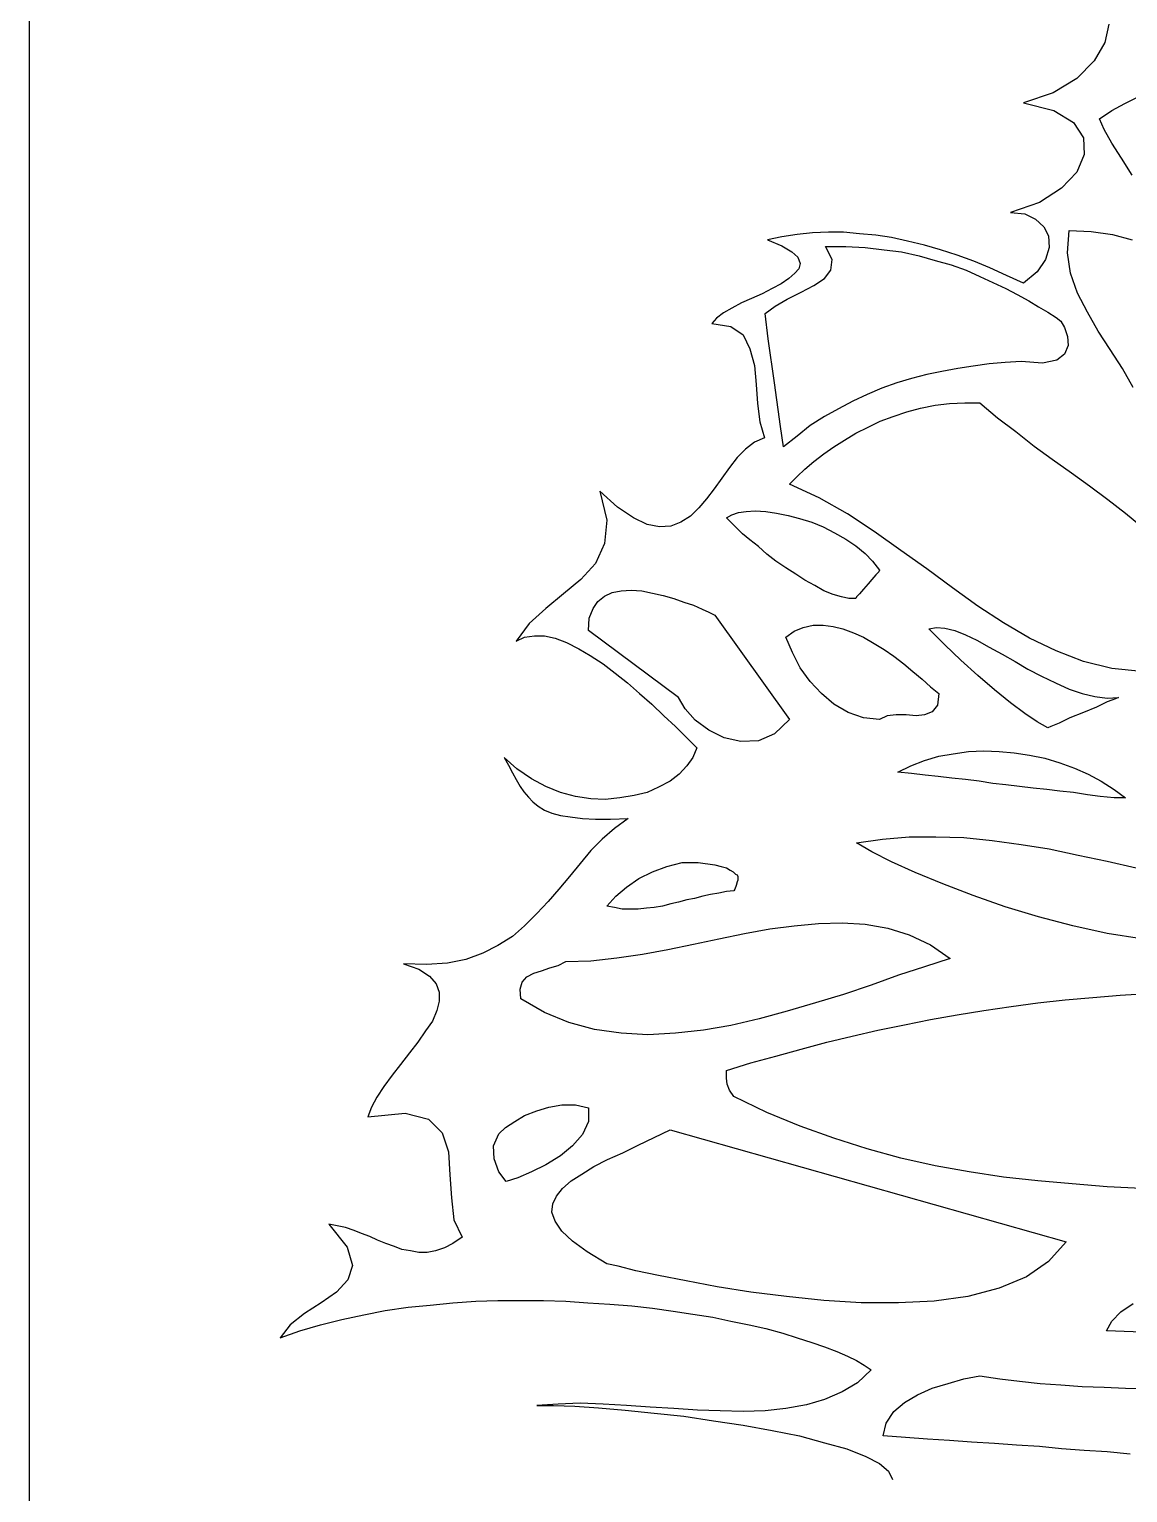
# Model space of a CAD drawing. Header units: millimetres. Extents: x -4017 to 59953, y -688 to 66564.
# Drawn here: x 46245 to 46795, y 12865 to 13598 of the extents above; entities that cross this region are included whole.
import ezdxf

# ---------------------------------------------------------------- set-up
doc = ezdxf.new("R2010")
doc.units = ezdxf.units.MM
doc.layers.add('www.cad-blocks.net', color=7, linetype='Continuous')

# ---------------------------------------------------------------- blocks, each defined once
blk = doc.blocks.new('A$C516926BB')
blk.add_line((48.70407, 38.51941), (48.70407, 0))
blk = doc.blocks.new('A$C12A9118A')
for p, q in [((0.41469, 1.60843), (0.41279, 1.59928)), ((0.41279, 1.59928), (0.40745, 1.59013)), ((0.40745, 1.59013), (0.39869, 1.58137)), ((0.39869, 1.58137), (0.38687, 1.57413)), ((0.38687, 1.57413), (0.372, 1.56918)), ((0.372, 1.56918), (0.38726, 1.56537)), ((0.41622, 1.56537), (0.4227, 1.56879)), ((0.4227, 1.56879), (0.42879, 1.57185)), ((0.38726, 1.56537), (0.39716, 1.55926)), ((0.41012, 1.56117), (0.41622, 1.56537)), ((0.41241, 1.55583), (0.41012, 1.56117)), ((0.39716, 1.55926), (0.40212, 1.55164)), ((0.41622, 1.54897), (0.41241, 1.55583)), ((0.40212, 1.55164), (0.4025, 1.54326)), ((0.42117, 1.54135), (0.41622, 1.54897)), ((0.4025, 1.54326), (0.39869, 1.53448)), ((0.42651, 1.53297), (0.42117, 1.54135)), ((0.39869, 1.53448), (0.39107, 1.52649)), ((0.39107, 1.52649), (0.38001, 1.51924)), ((0.38001, 1.51924), (0.36552, 1.51429)), ((0.36552, 1.51429), (0.37277, 1.51353)), ((0.37277, 1.51353), (0.37811, 1.51086)), ((0.37811, 1.51086), (0.38229, 1.50705)), ((0.25118, 1.5021), (0.24393, 1.50057)), ((0.2588, 1.50324), (0.25118, 1.5021)), ((0.26643, 1.504), (0.2588, 1.50324)), ((0.27443, 1.50438), (0.26643, 1.504)), ((0.28205, 1.50438), (0.27443, 1.50438)), ((0.29006, 1.50361), (0.28205, 1.50438)), ((0.29807, 1.50285), (0.29006, 1.50361)), ((0.30606, 1.50171), (0.29807, 1.50285)), ((0.38229, 1.50705), (0.38459, 1.50247)), ((0.38459, 1.50247), (0.38496, 1.49676)), ((0.39411, 1.49409), (0.39488, 1.50514)), ((0.39488, 1.50514), (0.40593, 1.50475)), ((0.40593, 1.50475), (0.4166, 1.50324)), ((0.4166, 1.50324), (0.42651, 1.50057)), ((0.24393, 1.50057), (0.25118, 1.49752)), ((0.25118, 1.49752), (0.25614, 1.49446)), ((0.25614, 1.49446), (0.25919, 1.49179)), ((0.27633, 1.49065), (0.27291, 1.49713)), ((0.27291, 1.49713), (0.2832, 1.49713)), ((0.2832, 1.49713), (0.29273, 1.49676)), ((0.29273, 1.49676), (0.30225, 1.49562)), ((0.30225, 1.49562), (0.31103, 1.49446)), ((0.31407, 1.4998), (0.30606, 1.50171)), ((0.31103, 1.49446), (0.31979, 1.49256)), ((0.32246, 1.4979), (0.31407, 1.4998)), ((0.33045, 1.49562), (0.32246, 1.4979)), ((0.33884, 1.49295), (0.33045, 1.49562)), ((0.38496, 1.49676), (0.38306, 1.49065)), ((0.25919, 1.49179), (0.26033, 1.48875)), ((0.26033, 1.48875), (0.25956, 1.48608)), ((0.27557, 1.48531), (0.27633, 1.49065)), ((0.31979, 1.49256), (0.3278, 1.49028)), ((0.3278, 1.49028), (0.33579, 1.48798)), ((0.33579, 1.48798), (0.34341, 1.48531)), ((0.34722, 1.48989), (0.33884, 1.49295)), ((0.35523, 1.48647), (0.34722, 1.48989)), ((0.38306, 1.49065), (0.37887, 1.48456)), ((0.39564, 1.4838), (0.39411, 1.49409)), ((0.25461, 1.48113), (0.2508, 1.47846)), ((0.25766, 1.4838), (0.25461, 1.48113)), ((0.25956, 1.48608), (0.25766, 1.4838)), ((0.26718, 1.47769), (0.27252, 1.48113)), ((0.27252, 1.48113), (0.27557, 1.48531)), ((0.34341, 1.48531), (0.35028, 1.48227)), ((0.35028, 1.48227), (0.35676, 1.47922)), ((0.36362, 1.48266), (0.35523, 1.48647)), ((0.372, 1.47885), (0.36362, 1.48266)), ((0.37887, 1.48456), (0.372, 1.47885)), ((0.39906, 1.47388), (0.39564, 1.4838)), ((0.24128, 1.47351), (0.23594, 1.47121)), ((0.24623, 1.47618), (0.24128, 1.47351)), ((0.2508, 1.47846), (0.24623, 1.47618)), ((0.25385, 1.47084), (0.2607, 1.47427)), ((0.2607, 1.47427), (0.26718, 1.47769)), ((0.35676, 1.47922), (0.36324, 1.47618)), ((0.36324, 1.47618), (0.36896, 1.47312)), ((0.36896, 1.47312), (0.37467, 1.47007)), ((0.40403, 1.46436), (0.39906, 1.47388)), ((0.22602, 1.46626), (0.22184, 1.46398)), ((0.23097, 1.46893), (0.22602, 1.46626)), ((0.23594, 1.47121), (0.23097, 1.46893)), ((0.24279, 1.46359), (0.24774, 1.4674)), ((0.24774, 1.4674), (0.25385, 1.47084)), ((0.37467, 1.47007), (0.37962, 1.46703)), ((0.37962, 1.46703), (0.3842, 1.46436)), ((0.2184, 1.46131), (0.21611, 1.45864)), ((0.21611, 1.45864), (0.22565, 1.45711)), ((0.22184, 1.46398), (0.2184, 1.46131)), ((0.24432, 1.45102), (0.24279, 1.46359)), ((0.3842, 1.46436), (0.3884, 1.46169)), ((0.3884, 1.46169), (0.39068, 1.45978)), ((0.39068, 1.45978), (0.39258, 1.45674)), ((0.40935, 1.45483), (0.40403, 1.46436)), ((0.22565, 1.45711), (0.23174, 1.45293)), ((0.23174, 1.45293), (0.23517, 1.44606)), ((0.24737, 1.42891), (0.24432, 1.45102)), ((0.39258, 1.45674), (0.39411, 1.45216)), ((0.39411, 1.45216), (0.39449, 1.44759)), ((0.41546, 1.44568), (0.40935, 1.45483)), ((0.23517, 1.44606), (0.23745, 1.43767)), ((0.39258, 1.44339), (0.38877, 1.44034)), ((0.39449, 1.44759), (0.39258, 1.44339)), ((0.42155, 1.43616), (0.41546, 1.44568)), ((0.23745, 1.43767), (0.23822, 1.42815)), ((0.33923, 1.43616), (0.33122, 1.43463)), ((0.34685, 1.4373), (0.33923, 1.43616)), ((0.35486, 1.43844), (0.34685, 1.4373)), ((0.36285, 1.4392), (0.35486, 1.43844)), ((0.37086, 1.43958), (0.36285, 1.4392)), ((0.38153, 1.43881), (0.37086, 1.43958)), ((0.38877, 1.44034), (0.38153, 1.43881)), ((0.42689, 1.42662), (0.42155, 1.43616)), ((0.25041, 1.40718), (0.24737, 1.42891)), ((0.30873, 1.42891), (0.30111, 1.42624)), ((0.31598, 1.43119), (0.30873, 1.42891)), ((0.3236, 1.4331), (0.31598, 1.43119)), ((0.33122, 1.43463), (0.3236, 1.4331)), ((0.23822, 1.42815), (0.23898, 1.41862)), ((0.29387, 1.4232), (0.28662, 1.41976)), ((0.30111, 1.42624), (0.29387, 1.4232)), ((0.23898, 1.41862), (0.24012, 1.40947)), ((0.27939, 1.41595), (0.27252, 1.41214)), ((0.28662, 1.41976), (0.27939, 1.41595)), ((0.30683, 1.41214), (0.31368, 1.41442)), ((0.31368, 1.41442), (0.32055, 1.41633)), ((0.32055, 1.41633), (0.3278, 1.41786)), ((0.3278, 1.41786), (0.33503, 1.41862)), ((0.33503, 1.41862), (0.34266, 1.419)), ((0.34266, 1.419), (0.35028, 1.419)), ((0.35028, 1.419), (0.35904, 1.41138)), ((0.24012, 1.40947), (0.24242, 1.40146)), ((0.25194, 1.39689), (0.25041, 1.40718)), ((0.26528, 1.40757), (0.2588, 1.40223)), ((0.27252, 1.41214), (0.26528, 1.40757)), ((0.28815, 1.40376), (0.29426, 1.4068)), ((0.29426, 1.4068), (0.30035, 1.40985)), ((0.30035, 1.40985), (0.30683, 1.41214)), ((0.35904, 1.41138), (0.36819, 1.40452)), ((0.24242, 1.40146), (0.23745, 1.39918)), ((0.2588, 1.40223), (0.25194, 1.39689)), ((0.2771, 1.39689), (0.28244, 1.40032)), ((0.28244, 1.40032), (0.28815, 1.40376)), ((0.36819, 1.40452), (0.37734, 1.39728)), ((0.23288, 1.39575), (0.22869, 1.39156)), ((0.23745, 1.39918), (0.23288, 1.39575)), ((0.26718, 1.38966), (0.27215, 1.39347)), ((0.27215, 1.39347), (0.2771, 1.39689)), ((0.37734, 1.39728), (0.38649, 1.3908)), ((0.22488, 1.3866), (0.22107, 1.38127)), ((0.22869, 1.39156), (0.22488, 1.3866)), ((0.2588, 1.38202), (0.26261, 1.38583)), ((0.26261, 1.38583), (0.26718, 1.38966)), ((0.38649, 1.3908), (0.39602, 1.38393)), ((0.22107, 1.38127), (0.21726, 1.37593)), ((0.25499, 1.37821), (0.2588, 1.38202)), ((0.26985, 1.37136), (0.25499, 1.37821)), ((0.39602, 1.38393), (0.40517, 1.37745)), ((0.40517, 1.37745), (0.41432, 1.37059)), ((0.16886, 1.36678), (0.16008, 1.37479)), ((0.16008, 1.37479), (0.16352, 1.3603)), ((0.21345, 1.37097), (0.20963, 1.36641)), ((0.21726, 1.37593), (0.21345, 1.37097)), ((0.28395, 1.36335), (0.26985, 1.37136)), ((0.41432, 1.37059), (0.42308, 1.36374)), ((0.17685, 1.36144), (0.16886, 1.36678)), ((0.20963, 1.36641), (0.20544, 1.36221)), ((0.22335, 1.36144), (0.22602, 1.36297)), ((0.22602, 1.36297), (0.22946, 1.36411)), ((0.22946, 1.36411), (0.23327, 1.3645)), ((0.23327, 1.3645), (0.23784, 1.36488)), ((0.23784, 1.36488), (0.24318, 1.3645)), ((0.24318, 1.3645), (0.24851, 1.36374)), ((0.24851, 1.36374), (0.25422, 1.36258)), ((0.25422, 1.36258), (0.25995, 1.36107)), ((0.2973, 1.35459), (0.28395, 1.36335)), ((0.42308, 1.36374), (0.43185, 1.35649)), ((0.16352, 1.3603), (0.16238, 1.34848)), ((0.18372, 1.35802), (0.17685, 1.36144)), ((0.18981, 1.35687), (0.18372, 1.35802)), ((0.19553, 1.35726), (0.18981, 1.35687)), ((0.20049, 1.35916), (0.19553, 1.35726)), ((0.20544, 1.36221), (0.20049, 1.35916)), ((0.22565, 1.35916), (0.22335, 1.36144)), ((0.22832, 1.35649), (0.22565, 1.35916)), ((0.23136, 1.35345), (0.22832, 1.35649)), ((0.25995, 1.36107), (0.26604, 1.35916)), ((0.26604, 1.35916), (0.27176, 1.35687)), ((0.27176, 1.35687), (0.27747, 1.35382)), ((0.16238, 1.34848), (0.1578, 1.33858)), ((0.23517, 1.35039), (0.23136, 1.35345)), ((0.23936, 1.34697), (0.23517, 1.35039)), ((0.27747, 1.35382), (0.2832, 1.35078)), ((0.2832, 1.35078), (0.28815, 1.34734)), ((0.31064, 1.34506), (0.2973, 1.35459)), ((0.24356, 1.34316), (0.23936, 1.34697)), ((0.24813, 1.33972), (0.24356, 1.34316)), ((0.28815, 1.34734), (0.29273, 1.34353)), ((0.29273, 1.34353), (0.29654, 1.33972)), ((0.3236, 1.33591), (0.31064, 1.34506)), ((0.1578, 1.33858), (0.15056, 1.33057)), ((0.25308, 1.33629), (0.24813, 1.33972)), ((0.25805, 1.33324), (0.25308, 1.33629)), ((0.29654, 1.33972), (0.29997, 1.33515)), ((0.29958, 1.33438), (0.29807, 1.33285)), ((0.29997, 1.33515), (0.29958, 1.33438)), ((0.33656, 1.32639), (0.3236, 1.33591)), ((0.15056, 1.33057), (0.1418, 1.32333)), ((0.26261, 1.3302), (0.25805, 1.33324)), ((0.26757, 1.32753), (0.26261, 1.3302)), ((0.27215, 1.32486), (0.26757, 1.32753)), ((0.29426, 1.32829), (0.29196, 1.32562)), ((0.29616, 1.33057), (0.29426, 1.32829)), ((0.29807, 1.33285), (0.29616, 1.33057)), ((0.34914, 1.31724), (0.33656, 1.32639)), ((0.1418, 1.32333), (0.13302, 1.31608)), ((0.15665, 1.31608), (0.15894, 1.31952)), ((0.15894, 1.31952), (0.16238, 1.32219)), ((0.16238, 1.32219), (0.16619, 1.32409)), ((0.16619, 1.32409), (0.17076, 1.32486)), ((0.17076, 1.32486), (0.17571, 1.32523)), ((0.17571, 1.32523), (0.18105, 1.32486)), ((0.18105, 1.32486), (0.18638, 1.32372)), ((0.18638, 1.32372), (0.19172, 1.32256)), ((0.19172, 1.32256), (0.19706, 1.32105)), ((0.19706, 1.32105), (0.20201, 1.31914)), ((0.20201, 1.31914), (0.20697, 1.31761)), ((0.27672, 1.32295), (0.27215, 1.32486)), ((0.28091, 1.32181), (0.27672, 1.32295)), ((0.28472, 1.32105), (0.28091, 1.32181)), ((0.28815, 1.32105), (0.28472, 1.32105)), ((0.28853, 1.32181), (0.28815, 1.32105)), ((0.29006, 1.32333), (0.28853, 1.32181)), ((0.29196, 1.32562), (0.29006, 1.32333)), ((0.13302, 1.31608), (0.12464, 1.30846)), ((0.15474, 1.31113), (0.15665, 1.31608)), ((0.20697, 1.31761), (0.21116, 1.31571)), ((0.21116, 1.31571), (0.21459, 1.31418)), ((0.21459, 1.31418), (0.21764, 1.31266)), ((0.21764, 1.31266), (0.25499, 1.26045)), ((0.36209, 1.30885), (0.34914, 1.31724)), ((0.12464, 1.30846), (0.11816, 1.2997)), ((0.15437, 1.30504), (0.15474, 1.31113)), ((0.19934, 1.27149), (0.15437, 1.30504)), ((0.25308, 1.30161), (0.25728, 1.30465)), ((0.25728, 1.30465), (0.26186, 1.30656)), ((0.26186, 1.30656), (0.26681, 1.3077)), ((0.26681, 1.3077), (0.27176, 1.3077)), ((0.27176, 1.3077), (0.27672, 1.30695)), ((0.27672, 1.30695), (0.28167, 1.30579)), ((0.28167, 1.30579), (0.28701, 1.30389)), ((0.32474, 1.30579), (0.32855, 1.30656)), ((0.33275, 1.2978), (0.32474, 1.30579)), ((0.32855, 1.30656), (0.33275, 1.30618)), ((0.33275, 1.30618), (0.3377, 1.30504)), ((0.3377, 1.30504), (0.34304, 1.30275)), ((0.37505, 1.30122), (0.36209, 1.30885)), ((0.11816, 1.2997), (0.12236, 1.30161)), ((0.12236, 1.30161), (0.12731, 1.30237)), ((0.12731, 1.30237), (0.13226, 1.30237)), ((0.13226, 1.30237), (0.1376, 1.30122)), ((0.1376, 1.30122), (0.14331, 1.29894)), ((0.14331, 1.29894), (0.14942, 1.29589)), ((0.25652, 1.29399), (0.25308, 1.30161)), ((0.28701, 1.30389), (0.29196, 1.30161)), ((0.29196, 1.30161), (0.2973, 1.29856)), ((0.2973, 1.29856), (0.30225, 1.2955)), ((0.34076, 1.29018), (0.33275, 1.2978)), ((0.34304, 1.30275), (0.34875, 1.30008)), ((0.34875, 1.30008), (0.35486, 1.29666)), ((0.35486, 1.29666), (0.36134, 1.29322)), ((0.3884, 1.29474), (0.37505, 1.30122)), ((0.14942, 1.29589), (0.15513, 1.29246)), ((0.15513, 1.29246), (0.16161, 1.28827)), ((0.26033, 1.28635), (0.25652, 1.29399)), ((0.30225, 1.2955), (0.3072, 1.29208)), ((0.3072, 1.29208), (0.31217, 1.28827)), ((0.34914, 1.28254), (0.34076, 1.29018)), ((0.36134, 1.29322), (0.36782, 1.28941)), ((0.36782, 1.28941), (0.3743, 1.2856)), ((0.40212, 1.28941), (0.3884, 1.29474)), ((0.41622, 1.28598), (0.40212, 1.28941)), ((0.16161, 1.28827), (0.1677, 1.2837)), ((0.1677, 1.2837), (0.17381, 1.27873)), ((0.26528, 1.2795), (0.26033, 1.28635)), ((0.31217, 1.28827), (0.31674, 1.28445)), ((0.31674, 1.28445), (0.32132, 1.28064)), ((0.35753, 1.27531), (0.34914, 1.28254)), ((0.3743, 1.2856), (0.38115, 1.28217)), ((0.38115, 1.28217), (0.38801, 1.27873)), ((0.43109, 1.28445), (0.41622, 1.28598)), ((0.17381, 1.27873), (0.17991, 1.27341)), ((0.27099, 1.27341), (0.26528, 1.2795)), ((0.32132, 1.28064), (0.3255, 1.27683)), ((0.3255, 1.27683), (0.3297, 1.27341)), ((0.36552, 1.26883), (0.35753, 1.27531)), ((0.38801, 1.27873), (0.39488, 1.27569)), ((0.39488, 1.27569), (0.40136, 1.27341)), ((0.17991, 1.27341), (0.186, 1.26807)), ((0.186, 1.26807), (0.19211, 1.26235)), ((0.20277, 1.26577), (0.19934, 1.27149)), ((0.2771, 1.26807), (0.27099, 1.27341)), ((0.28434, 1.26387), (0.2771, 1.26807)), ((0.32894, 1.26768), (0.32627, 1.26426)), ((0.3297, 1.27341), (0.32894, 1.26768)), ((0.37277, 1.26349), (0.36552, 1.26883)), ((0.40136, 1.27341), (0.40784, 1.27188)), ((0.40784, 1.27188), (0.41393, 1.27111)), ((0.41393, 1.26921), (0.4086, 1.26654)), ((0.41393, 1.27111), (0.41964, 1.27149)), ((0.41813, 1.27074), (0.41393, 1.26921)), ((0.41964, 1.27149), (0.41813, 1.27074)), ((0.19211, 1.26235), (0.19782, 1.25701)), ((0.20772, 1.26006), (0.20277, 1.26577)), ((0.21459, 1.25511), (0.20772, 1.26006)), ((0.25499, 1.26045), (0.24737, 1.2532)), ((0.29196, 1.2612), (0.28434, 1.26387)), ((0.29997, 1.26045), (0.29196, 1.2612)), ((0.30378, 1.26235), (0.29997, 1.26045)), ((0.30836, 1.26273), (0.30378, 1.26235)), ((0.31331, 1.26273), (0.30836, 1.26273)), ((0.31826, 1.26235), (0.31331, 1.26273)), ((0.32246, 1.26273), (0.31826, 1.26235)), ((0.32627, 1.26426), (0.32246, 1.26273)), ((0.37887, 1.25929), (0.37277, 1.26349)), ((0.39525, 1.2612), (0.38991, 1.25854)), ((0.40212, 1.26387), (0.39525, 1.2612)), ((0.4086, 1.26654), (0.40212, 1.26387)), ((0.19782, 1.25701), (0.20316, 1.25167)), ((0.22221, 1.2513), (0.21459, 1.25511)), ((0.24737, 1.2532), (0.23936, 1.24977)), ((0.3842, 1.25625), (0.37887, 1.25929)), ((0.38573, 1.25701), (0.3842, 1.25625)), ((0.38991, 1.25854), (0.38573, 1.25701)), ((0.20316, 1.25167), (0.20849, 1.24633)), ((0.20849, 1.24633), (0.20658, 1.24138)), ((0.2306, 1.24939), (0.22221, 1.2513)), ((0.23936, 1.24977), (0.2306, 1.24939)), ((0.11853, 1.23567), (0.11207, 1.24138)), ((0.11207, 1.24138), (0.11435, 1.23757)), ((0.20658, 1.24138), (0.20354, 1.2372)), ((0.31559, 1.2372), (0.32246, 1.23985)), ((0.32246, 1.23985), (0.3297, 1.24215)), ((0.3297, 1.24215), (0.33693, 1.24329)), ((0.33693, 1.24329), (0.34457, 1.24443)), ((0.34457, 1.24443), (0.35219, 1.24482)), ((0.35219, 1.24482), (0.35981, 1.24443)), ((0.35981, 1.24443), (0.36743, 1.24368)), ((0.36743, 1.24368), (0.37505, 1.24252)), ((0.37505, 1.24252), (0.38268, 1.24101)), ((0.38268, 1.24101), (0.3903, 1.23871)), ((0.3903, 1.23871), (0.39755, 1.23604)), ((0.11435, 1.23757), (0.11625, 1.23376)), ((0.11625, 1.23376), (0.11816, 1.23033)), ((0.12578, 1.23072), (0.11853, 1.23567)), ((0.13302, 1.22689), (0.12578, 1.23072)), ((0.19973, 1.233), (0.19515, 1.22956)), ((0.20354, 1.2372), (0.19973, 1.233)), ((0.30911, 1.23414), (0.31559, 1.2372)), ((0.31598, 1.23337), (0.30911, 1.23414)), ((0.32283, 1.23262), (0.31598, 1.23337)), ((0.32931, 1.23186), (0.32283, 1.23262)), ((0.33618, 1.23109), (0.32931, 1.23186)), ((0.34304, 1.23033), (0.33618, 1.23109)), ((0.39755, 1.23604), (0.4044, 1.233)), ((0.4044, 1.233), (0.41088, 1.22956)), ((0.11816, 1.23033), (0.12006, 1.22689)), ((0.12006, 1.22689), (0.12197, 1.22424)), ((0.12197, 1.22424), (0.12426, 1.22157)), ((0.14027, 1.22385), (0.13302, 1.22689)), ((0.14789, 1.22194), (0.14027, 1.22385)), ((0.18372, 1.22385), (0.17724, 1.22233)), ((0.18944, 1.22652), (0.18372, 1.22385)), ((0.19515, 1.22956), (0.18944, 1.22652)), ((0.34989, 1.22956), (0.34304, 1.23033)), ((0.35676, 1.22842), (0.34989, 1.22956)), ((0.36324, 1.22766), (0.35676, 1.22842)), ((0.3701, 1.22689), (0.36324, 1.22766)), ((0.37695, 1.22614), (0.3701, 1.22689)), ((0.38382, 1.22538), (0.37695, 1.22614)), ((0.3903, 1.22461), (0.38382, 1.22538)), ((0.39716, 1.22385), (0.3903, 1.22461)), ((0.40403, 1.22271), (0.39716, 1.22385)), ((0.41088, 1.22956), (0.41736, 1.22538)), ((0.41736, 1.22538), (0.42308, 1.22118)), ((0.12426, 1.22157), (0.12654, 1.21927)), ((0.12654, 1.21927), (0.12921, 1.21699)), ((0.12921, 1.21699), (0.13226, 1.21509)), ((0.15551, 1.2208), (0.14789, 1.22194)), ((0.16275, 1.22043), (0.15551, 1.2208)), ((0.17, 1.22118), (0.16275, 1.22043)), ((0.17724, 1.22233), (0.17, 1.22118)), ((0.41051, 1.22194), (0.40403, 1.22271)), ((0.41736, 1.22118), (0.41051, 1.22194)), ((0.41813, 1.22118), (0.41736, 1.22118)), ((0.42041, 1.22118), (0.41813, 1.22118)), ((0.42231, 1.22118), (0.42041, 1.22118)), ((0.42308, 1.22118), (0.42231, 1.22118)), ((0.13226, 1.21509), (0.13607, 1.21356)), ((0.13607, 1.21356), (0.14027, 1.21242)), ((0.14027, 1.21242), (0.14522, 1.21165)), ((0.14522, 1.21165), (0.15132, 1.21089)), ((0.15132, 1.21089), (0.1578, 1.21051)), ((0.1578, 1.21051), (0.16542, 1.21051)), ((0.16542, 1.21051), (0.17418, 1.21089)), ((0.17418, 1.21089), (0.16733, 1.20594)), ((0.16733, 1.20594), (0.16122, 1.2006)), ((0.30149, 1.2006), (0.31484, 1.20174)), ((0.31484, 1.20174), (0.32817, 1.20174)), ((0.32817, 1.20174), (0.34227, 1.20136)), ((0.15551, 1.19488), (0.15018, 1.1884)), ((0.16122, 1.2006), (0.15551, 1.19488)), ((0.28853, 1.19869), (0.30149, 1.2006)), ((0.29616, 1.19412), (0.28853, 1.19869)), ((0.30606, 1.18917), (0.29616, 1.19412)), ((0.34227, 1.20136), (0.35637, 1.19983)), ((0.35637, 1.19983), (0.37086, 1.19793)), ((0.37086, 1.19793), (0.38496, 1.19565)), ((0.38496, 1.19565), (0.39945, 1.1926)), ((0.15018, 1.1884), (0.14484, 1.18192)), ((0.18638, 1.18422), (0.19362, 1.18687)), ((0.19362, 1.18687), (0.20124, 1.18878)), ((0.20124, 1.18878), (0.20925, 1.18878)), ((0.20925, 1.18878), (0.21764, 1.18764)), ((0.21764, 1.18764), (0.22068, 1.18687)), ((0.22068, 1.18687), (0.22335, 1.18612)), ((0.31788, 1.18383), (0.30606, 1.18917)), ((0.39945, 1.1926), (0.41393, 1.18954)), ((0.41393, 1.18954), (0.42842, 1.18612)), ((0.14484, 1.18192), (0.1395, 1.17544)), ((0.17343, 1.17658), (0.17952, 1.18078)), ((0.17952, 1.18078), (0.18638, 1.18422)), ((0.22335, 1.18612), (0.22526, 1.18497)), ((0.22526, 1.18497), (0.22679, 1.18422)), ((0.22679, 1.18422), (0.22793, 1.18306)), ((0.22793, 1.18306), (0.22869, 1.18269)), ((0.22869, 1.18269), (0.22907, 1.18192)), ((0.22907, 1.18002), (0.22869, 1.17925)), ((0.22907, 1.18192), (0.22907, 1.18155)), ((0.22907, 1.18155), (0.22907, 1.18116)), ((0.22907, 1.18116), (0.22907, 1.18039)), ((0.22907, 1.18039), (0.22907, 1.18002)), ((0.33161, 1.17811), (0.31788, 1.18383)), ((0.1395, 1.17544), (0.13416, 1.16935)), ((0.16809, 1.17201), (0.17343, 1.17658)), ((0.21536, 1.17277), (0.21155, 1.17201)), ((0.21954, 1.17354), (0.21536, 1.17277)), ((0.22335, 1.1743), (0.21954, 1.17354)), ((0.22716, 1.17468), (0.22335, 1.1743)), ((0.22755, 1.17544), (0.22716, 1.17468)), ((0.22832, 1.17735), (0.22755, 1.17544)), ((0.22869, 1.17925), (0.22832, 1.17735)), ((0.34685, 1.1724), (0.33161, 1.17811)), ((0.36285, 1.16668), (0.34685, 1.1724)), ((0.13416, 1.16935), (0.12845, 1.16325)), ((0.16352, 1.16706), (0.16809, 1.17201)), ((0.16733, 1.16629), (0.16352, 1.16706)), ((0.17114, 1.16553), (0.16733, 1.16629)), ((0.17534, 1.16553), (0.17114, 1.16553)), ((0.17915, 1.16553), (0.17534, 1.16553)), ((0.18333, 1.16592), (0.17915, 1.16553)), ((0.18714, 1.16629), (0.18333, 1.16592)), ((0.19134, 1.16706), (0.18714, 1.16629)), ((0.19553, 1.1682), (0.19134, 1.16706)), ((0.19934, 1.16896), (0.19553, 1.1682)), ((0.20354, 1.1701), (0.19934, 1.16896)), ((0.20735, 1.17087), (0.20354, 1.1701)), ((0.21155, 1.17201), (0.20735, 1.17087)), ((0.37962, 1.16172), (0.36285, 1.16668)), ((0.12845, 1.16325), (0.12236, 1.15714)), ((0.25728, 1.15714), (0.26948, 1.1583)), ((0.26948, 1.1583), (0.2813, 1.15867)), ((0.2813, 1.15867), (0.29273, 1.15791)), ((0.29273, 1.15791), (0.30416, 1.156)), ((0.39678, 1.15714), (0.37962, 1.16172)), ((0.11625, 1.15182), (0.10901, 1.14724)), ((0.12236, 1.15714), (0.11625, 1.15182)), ((0.20697, 1.14801), (0.21954, 1.15066)), ((0.21954, 1.15066), (0.2325, 1.15333)), ((0.2325, 1.15333), (0.24509, 1.15563)), ((0.24509, 1.15563), (0.25728, 1.15714)), ((0.30416, 1.156), (0.31484, 1.15258)), ((0.31484, 1.15258), (0.3255, 1.14762)), ((0.41393, 1.15333), (0.39678, 1.15714)), ((0.43109, 1.15066), (0.41393, 1.15333)), ((0.10139, 1.14343), (0.093, 1.14037)), ((0.10901, 1.14724), (0.10139, 1.14343)), ((0.16847, 1.14114), (0.18143, 1.14304)), ((0.18143, 1.14304), (0.19401, 1.14534)), ((0.19401, 1.14534), (0.20697, 1.14801)), ((0.3255, 1.14762), (0.33542, 1.14076)), ((0.07319, 1.13772), (0.06174, 1.13809)), ((0.06174, 1.13809), (0.06938, 1.13542)), ((0.08385, 1.13847), (0.07319, 1.13772)), ((0.093, 1.14037), (0.08385, 1.13847)), ((0.13074, 1.13466), (0.13493, 1.13619)), ((0.13493, 1.13619), (0.13913, 1.13733)), ((0.13913, 1.13733), (0.14294, 1.13923)), ((0.14294, 1.13923), (0.15551, 1.13962)), ((0.15551, 1.13962), (0.16847, 1.14114)), ((0.32246, 1.13656), (0.3095, 1.13238)), ((0.33542, 1.14076), (0.32246, 1.13656)), ((0.06938, 1.13542), (0.0747, 1.13199)), ((0.0747, 1.13199), (0.07814, 1.12818)), ((0.07814, 1.12818), (0.07967, 1.12399)), ((0.12006, 1.12551), (0.1212, 1.12894)), ((0.1212, 1.12894), (0.1235, 1.13161)), ((0.1235, 1.13161), (0.12693, 1.13352)), ((0.12693, 1.13352), (0.13074, 1.13466)), ((0.3095, 1.13238), (0.29577, 1.12741)), ((0.07967, 1.12399), (0.07967, 1.11942)), ((0.12045, 1.12056), (0.12006, 1.12551)), ((0.28205, 1.12285), (0.26795, 1.11865)), ((0.29577, 1.12741), (0.28205, 1.12285)), ((0.39297, 1.12018), (0.40668, 1.12132)), ((0.40668, 1.12132), (0.42041, 1.12246)), ((0.42041, 1.12246), (0.43413, 1.12323)), ((0.07851, 1.11484), (0.07623, 1.1095)), ((0.07967, 1.11942), (0.07851, 1.11484)), ((0.13226, 1.1137), (0.12045, 1.12056)), ((0.14445, 1.10874), (0.13226, 1.1137)), ((0.25385, 1.11447), (0.23975, 1.11064)), ((0.26795, 1.11865), (0.25385, 1.11447)), ((0.33884, 1.11255), (0.35219, 1.11484)), ((0.35219, 1.11484), (0.36591, 1.11675)), ((0.36591, 1.11675), (0.37925, 1.11865)), ((0.37925, 1.11865), (0.39297, 1.12018)), ((0.07623, 1.1095), (0.0728, 1.10455)), ((0.15741, 1.10532), (0.14445, 1.10874)), ((0.22565, 1.10722), (0.21192, 1.10493)), ((0.23975, 1.11064), (0.22565, 1.10722)), ((0.29921, 1.10493), (0.31254, 1.1076)), ((0.31254, 1.1076), (0.3255, 1.11027)), ((0.3255, 1.11027), (0.33884, 1.11255)), ((0.0728, 1.10455), (0.06899, 1.09884)), ((0.17076, 1.10341), (0.15741, 1.10532)), ((0.1841, 1.10265), (0.17076, 1.10341)), ((0.19782, 1.10341), (0.1841, 1.10265)), ((0.21192, 1.10493), (0.19782, 1.10341)), ((0.27366, 1.09884), (0.28625, 1.10188)), ((0.28625, 1.10188), (0.29921, 1.10493)), ((0.0648, 1.0935), (0.06023, 1.08778)), ((0.06899, 1.09884), (0.0648, 1.0935)), ((0.23555, 1.08855), (0.24813, 1.09197)), ((0.24813, 1.09197), (0.2607, 1.0954)), ((0.2607, 1.0954), (0.27366, 1.09884)), ((0.06023, 1.08778), (0.05603, 1.08244)), ((0.22335, 1.08474), (0.23555, 1.08855)), ((0.22335, 1.08091), (0.22335, 1.08474)), ((0.05603, 1.08244), (0.05184, 1.07673)), ((0.22374, 1.07787), (0.22335, 1.08091)), ((0.22488, 1.07482), (0.22374, 1.07787)), ((0.04841, 1.07139), (0.04574, 1.06644)), ((0.05184, 1.07673), (0.04841, 1.07139)), ((0.22716, 1.07178), (0.22488, 1.07482)), ((0.24356, 1.06377), (0.22716, 1.07178)), ((0.04574, 1.06644), (0.04383, 1.06149)), ((0.04383, 1.06149), (0.06251, 1.06339)), ((0.06251, 1.06339), (0.07433, 1.06033)), ((0.11739, 1.05919), (0.12236, 1.06224)), ((0.12236, 1.06224), (0.12845, 1.06453)), ((0.12845, 1.06453), (0.13455, 1.06644)), ((0.13455, 1.06644), (0.14103, 1.06758)), ((0.14103, 1.06758), (0.14789, 1.06758)), ((0.14789, 1.06758), (0.15437, 1.06605)), ((0.15437, 1.06605), (0.15437, 1.05919)), ((0.26033, 1.05691), (0.24356, 1.06377)), ((0.07433, 1.06033), (0.08118, 1.05348)), ((0.1094, 1.0531), (0.11282, 1.05615)), ((0.11282, 1.05615), (0.11739, 1.05919)), ((0.15437, 1.05919), (0.15132, 1.05271)), ((0.18714, 1.05118), (0.19515, 1.05501)), ((0.19515, 1.05501), (0.39335, 0.99897)), ((0.2771, 1.05081), (0.26033, 1.05691)), ((0.08118, 1.05348), (0.08424, 1.04395)), ((0.10673, 1.047), (0.1094, 1.0531)), ((0.15132, 1.05271), (0.14636, 1.047)), ((0.17915, 1.04737), (0.18714, 1.05118)), ((0.29387, 1.04547), (0.2771, 1.05081)), ((0.08424, 1.04395), (0.08499, 1.03251)), ((0.1071, 1.04052), (0.10673, 1.047)), ((0.1094, 1.03404), (0.1071, 1.04052)), ((0.14027, 1.04205), (0.13302, 1.03747)), ((0.14636, 1.047), (0.14027, 1.04205)), ((0.16389, 1.04014), (0.17151, 1.04356)), ((0.17151, 1.04356), (0.17915, 1.04737)), ((0.31064, 1.04089), (0.29387, 1.04547)), ((0.3278, 1.03708), (0.31064, 1.04089)), ((0.11321, 1.02909), (0.1094, 1.03404)), ((0.12578, 1.03404), (0.11892, 1.03099)), ((0.13302, 1.03747), (0.12578, 1.03404)), ((0.15093, 1.0329), (0.15704, 1.03671)), ((0.15704, 1.03671), (0.16389, 1.04014)), ((0.34494, 1.03404), (0.3278, 1.03708)), ((0.36209, 1.03137), (0.34494, 1.03404)), ((0.08499, 1.03251), (0.08576, 1.02108)), ((0.11892, 1.03099), (0.11321, 1.02909)), ((0.13836, 1.02184), (0.14141, 1.02565)), ((0.14141, 1.02565), (0.14561, 1.02946)), ((0.14561, 1.02946), (0.15093, 1.0329)), ((0.37925, 1.02946), (0.36209, 1.03137)), ((0.39639, 1.02793), (0.37925, 1.02946)), ((0.41393, 1.02642), (0.39639, 1.02793)), ((0.43109, 1.02565), (0.41393, 1.02642)), ((0.08576, 1.02108), (0.0869, 1.01002)), ((0.13646, 1.01803), (0.13836, 1.02184)), ((0.13607, 1.01383), (0.13646, 1.01803)), ((0.1376, 1.00926), (0.13607, 1.01383)), ((0.02859, 1.00698), (0.02439, 1.00774)), ((0.02439, 1.00774), (0.03354, 0.9963)), ((0.03278, 1.00621), (0.02859, 1.00698)), ((0.03698, 1.00468), (0.03278, 1.00621)), ((0.04079, 1.00317), (0.03698, 1.00468)), ((0.0869, 1.01002), (0.0911, 1.00126)), ((0.14103, 1.00431), (0.1376, 1.00926)), ((0.14636, 0.99936), (0.14103, 1.00431)), ((0.03354, 0.9963), (0.03621, 0.98716)), ((0.04497, 1.00164), (0.04079, 1.00317)), ((0.04878, 0.99973), (0.04497, 1.00164)), ((0.05298, 0.9982), (0.04878, 0.99973)), ((0.05717, 0.99669), (0.05298, 0.9982)), ((0.06099, 0.99516), (0.05717, 0.99669)), ((0.08652, 0.9982), (0.08234, 0.99592)), ((0.0911, 1.00126), (0.08652, 0.9982)), ((0.1536, 0.99402), (0.14636, 0.99936)), ((0.39335, 0.99897), (0.38459, 0.98907)), ((0.06518, 0.99439), (0.06099, 0.99516)), ((0.06938, 0.99364), (0.06518, 0.99439)), ((0.07356, 0.99364), (0.06938, 0.99364)), ((0.07776, 0.99439), (0.07356, 0.99364)), ((0.08234, 0.99592), (0.07776, 0.99439)), ((0.16352, 0.98791), (0.1536, 0.99402)), ((0.38459, 0.98907), (0.37353, 0.98143)), ((0.03621, 0.98716), (0.03392, 0.97992)), ((0.16923, 0.98677), (0.16352, 0.98791)), ((0.17799, 0.98449), (0.16923, 0.98677)), ((0.18944, 0.9822), (0.17799, 0.98449)), ((0.20316, 0.97953), (0.18944, 0.9822)), ((0.03392, 0.97992), (0.0282, 0.97381)), ((0.21878, 0.97648), (0.20316, 0.97953)), ((0.23555, 0.97381), (0.21878, 0.97648)), ((0.35981, 0.97572), (0.34418, 0.97153)), ((0.37353, 0.98143), (0.35981, 0.97572)), ((0.02058, 0.96849), (0.0122, 0.96315)), ((0.0282, 0.97381), (0.02058, 0.96849)), ((0.06404, 0.96619), (0.07509, 0.96733)), ((0.07509, 0.96733), (0.08652, 0.96849)), ((0.08652, 0.96849), (0.09795, 0.96924)), ((0.09795, 0.96924), (0.10901, 0.96963)), ((0.10901, 0.96963), (0.12045, 0.96963)), ((0.12045, 0.96963), (0.13188, 0.96963)), ((0.13188, 0.96963), (0.14294, 0.96924)), ((0.14294, 0.96924), (0.15399, 0.96849)), ((0.15399, 0.96849), (0.16505, 0.96772)), ((0.16505, 0.96772), (0.17609, 0.96696)), ((0.25347, 0.97153), (0.23555, 0.97381)), ((0.27215, 0.96963), (0.25347, 0.97153)), ((0.29082, 0.96849), (0.27215, 0.96963)), ((0.3095, 0.96849), (0.29082, 0.96849)), ((0.32741, 0.96924), (0.3095, 0.96849)), ((0.34418, 0.97153), (0.32741, 0.96924)), ((0.4208, 0.96391), (0.42689, 0.9681)), ((0.0122, 0.96315), (0.00495, 0.95743)), ((0.02021, 0.95743), (0.03087, 0.96009)), ((0.03087, 0.96009), (0.04193, 0.96238)), ((0.04193, 0.96238), (0.05261, 0.96466)), ((0.05261, 0.96466), (0.06404, 0.96619)), ((0.17609, 0.96696), (0.18638, 0.96582)), ((0.18638, 0.96582), (0.19668, 0.96429)), ((0.19668, 0.96429), (0.20658, 0.96276)), ((0.20658, 0.96276), (0.2165, 0.96124)), ((0.2165, 0.96124), (0.22565, 0.95934)), ((0.41622, 0.95934), (0.4208, 0.96391)), ((0.00495, 0.95743), (0, 0.95095)), ((0, 0.95095), (0.00992, 0.95437)), ((0.00992, 0.95437), (0.02021, 0.95743)), ((0.22565, 0.95934), (0.2348, 0.95743)), ((0.2348, 0.95743), (0.24318, 0.95553)), ((0.24318, 0.95553), (0.25157, 0.95323)), ((0.25157, 0.95323), (0.2588, 0.95095)), ((0.41355, 0.95437), (0.41622, 0.95934)), ((0.76116, 0.94104), (0.41355, 0.95437)), ((0.2588, 0.95095), (0.26604, 0.94866)), ((0.26604, 0.94866), (0.27252, 0.94638)), ((0.27252, 0.94638), (0.27863, 0.94408)), ((0.27863, 0.94408), (0.28395, 0.9418)), ((0.28395, 0.9418), (0.28853, 0.93951)), ((0.28853, 0.93951), (0.29234, 0.93723)), ((0.29577, 0.93493), (0.28892, 0.92845)), ((0.29234, 0.93723), (0.29577, 0.93493)), ((0.33428, 0.92808), (0.34227, 0.93037)), ((0.34227, 0.93037), (0.35028, 0.93189)), ((0.35028, 0.93189), (0.36018, 0.93037)), ((0.36018, 0.93037), (0.3701, 0.92922)), ((0.2813, 0.92389), (0.27252, 0.92007)), ((0.28892, 0.92845), (0.2813, 0.92389)), ((0.31902, 0.92236), (0.32627, 0.9258)), ((0.32627, 0.9258), (0.33428, 0.92808)), ((0.3701, 0.92922), (0.38039, 0.92808)), ((0.38039, 0.92808), (0.39068, 0.92731)), ((0.39068, 0.92731), (0.40136, 0.92655)), ((0.40136, 0.92655), (0.41241, 0.92617)), ((0.41241, 0.92617), (0.42308, 0.9258)), ((0.42308, 0.9258), (0.43413, 0.92541)), ((0.13913, 0.91779), (0.12845, 0.91702)), ((0.12845, 0.91702), (0.13683, 0.91702)), ((0.13683, 0.91702), (0.14751, 0.91665)), ((0.15018, 0.91816), (0.13913, 0.91779)), ((0.14751, 0.91665), (0.15932, 0.91588)), ((0.16161, 0.91779), (0.15018, 0.91816)), ((0.15932, 0.91588), (0.17267, 0.91474)), ((0.17343, 0.91702), (0.16161, 0.91779)), ((0.18524, 0.91626), (0.17343, 0.91702)), ((0.19706, 0.91551), (0.18524, 0.91626)), ((0.26337, 0.91741), (0.25308, 0.91551)), ((0.27252, 0.92007), (0.26337, 0.91741)), ((0.3072, 0.91398), (0.31254, 0.91855)), ((0.31254, 0.91855), (0.31902, 0.92236)), ((0.17267, 0.91474), (0.18714, 0.91321)), ((0.18714, 0.91321), (0.20201, 0.91168)), ((0.20888, 0.91474), (0.19706, 0.91551)), ((0.20201, 0.91168), (0.21687, 0.9094)), ((0.22031, 0.91435), (0.20888, 0.91474)), ((0.21687, 0.9094), (0.23174, 0.90712)), ((0.23174, 0.91398), (0.22031, 0.91435)), ((0.24279, 0.91435), (0.23174, 0.91398)), ((0.25308, 0.91551), (0.24279, 0.91435)), ((0.30339, 0.90826), (0.3072, 0.91398)), ((0.23174, 0.90712), (0.24623, 0.90445)), ((0.24623, 0.90445), (0.25995, 0.90178)), ((0.25995, 0.90178), (0.27252, 0.89835)), ((0.30188, 0.90178), (0.30339, 0.90826)), ((0.31293, 0.90102), (0.30188, 0.90178)), ((0.27252, 0.89835), (0.28358, 0.8953)), ((0.28358, 0.8953), (0.2931, 0.89149)), ((0.32397, 0.90025), (0.31293, 0.90102)), ((0.33503, 0.89949), (0.32397, 0.90025)), ((0.34608, 0.89872), (0.33503, 0.89949)), ((0.35753, 0.89797), (0.34608, 0.89872)), ((0.36857, 0.89721), (0.35753, 0.89797)), ((0.38001, 0.89644), (0.36857, 0.89721)), ((0.39107, 0.8953), (0.38001, 0.89644)), ((0.4025, 0.89454), (0.39107, 0.8953)), ((0.41393, 0.89377), (0.4025, 0.89454)), ((0.42537, 0.89263), (0.41393, 0.89377)), ((0.2931, 0.89149), (0.29997, 0.88806)), ((0.29997, 0.88806), (0.30455, 0.88425)), ((0.30455, 0.88425), (0.30645, 0.88005))]:
    blk.add_line(p, q)

msp = doc.modelspace()

# ---------------------------------------------------------------- block references
at = {"xscale": 1000, "yscale": 1000, "zscale": 1000}
msp.add_blockref('A$C12A9118A', (46370.9, 11992), dxfattribs=at)
at = {"layer": 'www.cad-blocks.net', "color": 155, "true_color": 0x546d8e, "xscale": 1000, "yscale": 1000, "zscale": 1000}
msp.add_blockref('A$C516926BB', (-2458.72, 9375.59), dxfattribs=at)

doc.saveas('drawing.dxf')
